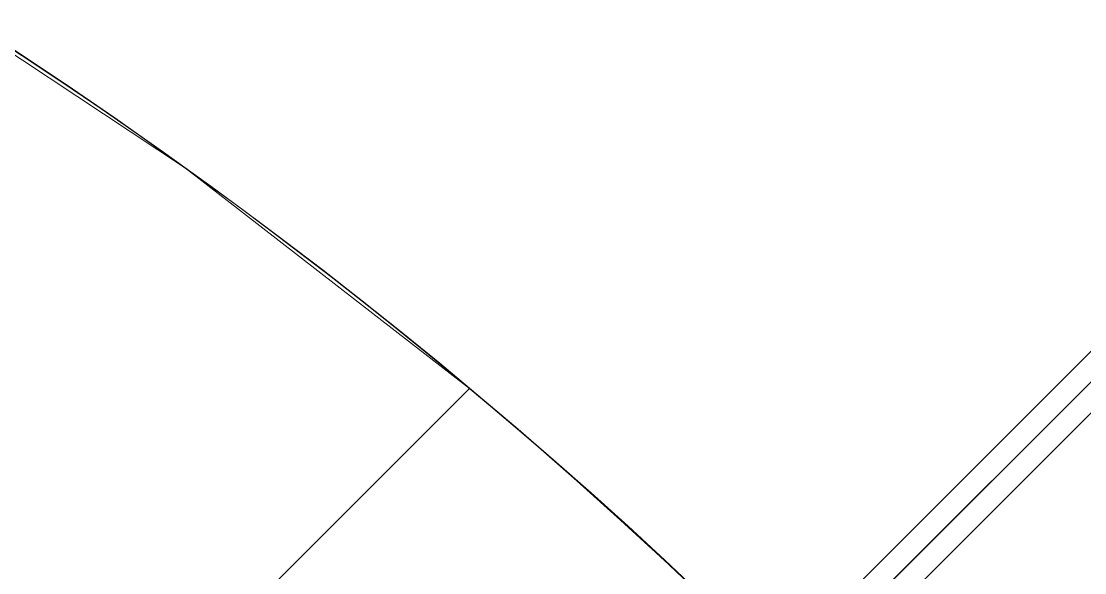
# Model space of a CAD drawing. Header units: metres. Extents: x 1753726 to 1755216, y 5920592 to 5921703.
# Drawn here: x 1753858.1273 to 1753858.6162, y 5920856.5212 to 5920856.7749 of the extents above; entities that cross this region are included whole.
import ezdxf

# ---------------------------------------------------------------- set-up
doc = ezdxf.new("R2010")
doc.units = ezdxf.units.M
for name, color, linetype, lineweight in [('A-DETL-____-OTLN', 2, 'Continuous', 9), ('A-FLOR-____-OTLN', 9, 'Continuous', 9), ('A-WALL-____-OTLN', 2, 'Continuous', 9), ('S-BEAM-____-OTLN', 7, 'Continuous', 9), ('S-FNDN-____-OTLN', 7, 'Continuous', 9)]:
    doc.layers.add(name, color=color, linetype=linetype, lineweight=lineweight)

# ---------------------------------------------------------------- blocks, each defined once
blk = doc.blocks.new('308492-ARUP-STTW-MOD-0300_rvt-1-X-ARUP-GL-HERNE_BAY_ALIGNMENT')
at = {"layer": 'S-BEAM-____-OTLN'}
for radius in [3.604999999981374, 3.604999999981374, 3.305000000167638, 3.304999999934807]:
    blk.add_arc((1753856.872071101, 5920854.89764727), radius, 0, 180, dxfattribs=at)
at = {"layer": 'S-FNDN-____-OTLN'}
for radius in [4.425000000046566, 4.425000000046566, 3.425000000046566, 3.425000000046566]:
    blk.add_arc((1753856.872071101, 5920854.89764727), radius, 0, 180, dxfattribs=at)
blk = doc.blocks.new('MH10 BENCHING - MH10 BENCHING-4553275-X-ARUP-GL-HERNE_BAY_ALIGNMENT')
at = {"layer": 'A-FLOR-____-OTLN'}
for radius, start in [(2.249999999850161, 0), (2.25000000013415, 29.78813724186939)]:
    blk.add_arc((-577.7947820057742, -261.630555144319), radius, start, 180, dxfattribs=at)
blk = doc.blocks.new('Bell Out - Insitu2 - Bell Out - Insitu-5032767-X-ARUP-GL-HERNE_BAY_ALIGNMENT')
at = {"layer": 'A-WALL-____-OTLN'}
for radius in [2.849999999885995, 2.849999999885995, 2.25000000013415, 2.250000000134037]:
    blk.add_arc((-577.79478205318, -261.6305549229026), radius, 0, 180, dxfattribs=at)
blk = doc.blocks.new('308492-ARUP-STPW-MOD-1900_rvt-1-X-ARUP-GL-HERNE_BAY_ALIGNMENT')
at = {"layer": 'A-DETL-____-OTLN'}
for p, q in [((1753856.890000047, 5920854.87999978), (1753859.577005816, 5920857.56700555)), ((1753856.889975865, 5920854.879988053), (1753858.728550395, 5920856.71836878))]:
    blk.add_line(p, q, dxfattribs=at)
at = {"layer": 'A-FLOR-____-OTLN'}
for p, q in [((1753858.720274233, 5920856.724234879), (1753855.044246745, 5920853.048594882)), ((1753855.044246745, 5920853.048594882), (1753858.720274233, 5920856.724234879)), ((1753855.058728461, 5920853.03479229), (1753858.735166592, 5920856.710842888)), ((1753858.735166592, 5920856.710842888), (1753855.058728461, 5920853.03479229))]:
    blk.add_line(p, q, dxfattribs=at)
for centre, radius, start, end in [((1753856.890000047, 5920854.87999978), 3.350000000093132, 0, 180), ((1753856.890000047, 5920854.87999978), 3.349999999860302, 0, 180), ((1753856.889925291, 5920854.880291583), 2.620000000117648, 45.64827610149386, 224.2877912904318), ((1753856.889925291, 5920854.880291583), 2.619999999199907, 45.64827610619953, 224.2877912959944), ((1753856.89, 5920854.880000001), 2.250000000564426, 44.99720222530318, 224.9972022588439), ((1753856.89, 5920854.880000001), 2.249999999901358, 44.9972022420739, 224.9972022756146), ((1753856.889975866, 5920854.879988053), 2.619999999790137, 225.6233233797293, 44.36540505437352), ((1753856.889975866, 5920854.879988053), 2.619999999959502, 225.6233233922657, 44.36540506690973)]:
    blk.add_arc(centre, radius, start, end, dxfattribs=at)
at = {"layer": 'A-WALL-____-OTLN'}
for p, q in [((1753855.164605776, 5920853.435868853), (1753858.333404899, 5920856.606001825)), ((1753858.333404899, 5920856.606001825), (1753855.164605776, 5920853.435868853))]:
    blk.add_line(p, q, dxfattribs=at)
at = {"layer": 'A-WALL-____-OTLN', "flags": 128}
for points in [[(1753856.8038618, 5920857.128350553), (1753856.969146209, 5920857.128607541), (1753857.134003464, 5920857.116730272), (1753857.297543946, 5920857.092782848), (1753857.458885141, 5920857.056894507), (1753857.617156404, 5920857.009258924), (1753857.771503658, 5920856.95013316), (1753857.921094001, 5920856.879836284), (1753858.065120202, 5920856.798747642), (1753858.202805053, 5920856.707304817), (1753858.333405187, 5920856.605999442)], [(1753858.333405187, 5920856.605999442), (1753858.202805053, 5920856.707304817), (1753858.065120202, 5920856.798747642), (1753857.921094001, 5920856.879836284), (1753857.771503658, 5920856.95013316), (1753857.617156404, 5920857.009258924), (1753857.458885141, 5920857.056894507), (1753857.297543946, 5920857.092782848), (1753857.134003464, 5920857.116730272), (1753856.969146209, 5920857.128607541), (1753856.8038618, 5920857.128350553)]]:
    blk.add_lwpolyline(points, dxfattribs=at)
at = {"layer": 'A-WALL-____-OTLN'}
for radius, start, end in [(2.619999999900494, 40.7999999900705, 220.8000000242322), (2.619999999724243, 40.79999997499869, 220.8000000091604), (2.619999999900494, 40.7999999900705, 220.8000000242322), (2.619999999724243, 40.79999997499869, 220.8000000091604), (2.619999999900494, 40.7999999900705, 220.8000000242322), (2.619999999724243, 40.79999997499869, 220.8000000091604), (2.619999999900494, 40.7999999900705, 220.8000000242322), (2.619999999724243, 40.79999997499869, 220.8000000091604), (2.619999999900494, 40.7999999900705, 220.8000000242322), (2.619999999724243, 40.79999997499869, 220.8000000091604), (2.620000000064894, 343.7624087902915, 163.7624087902918), (2.620000000064894, 343.7624087902915, 163.7624087902918), (2.250000000497042, 40.79999998593906, 220.8000000218444), (2.250000000497042, 40.79999998593906, 220.8000000218444), (2.250000000497042, 40.79999998593906, 220.8000000218444), (2.250000000497042, 40.79999998593906, 220.8000000218444), (2.250000000497042, 40.79999998593906, 220.8000000218444), (2.250000000016655, 40.80000000395062, 220.8000000398559), (2.250000000016655, 40.80000000395062, 220.8000000398559), (2.250000000016655, 40.80000000395062, 220.8000000398559), (2.250000000016655, 40.80000000395062, 220.8000000398559), (2.250000000016655, 40.80000000395062, 220.8000000398559), (2.620000000028516, 220.8000000048256, 40.79999997066395), (2.620000000028516, 220.8000000048256, 40.79999997066395), (2.620000000028516, 220.8000000048256, 40.79999997066395), (2.620000000028516, 220.8000000048256, 40.79999997066395), (2.620000000028516, 220.8000000048256, 40.79999997066395), (2.619999998745777, 220.8000000223931, 40.79999998823099), (2.619999998745777, 220.8000000223931, 40.79999998823099), (2.619999998745777, 220.8000000223931, 40.79999998823099), (2.619999998745777, 220.8000000223931, 40.79999998823099), (2.619999998745777, 220.8000000223931, 40.79999998823099)]:
    blk.add_arc((1753856.89, 5920854.880000001), radius, start, end, dxfattribs=at)
at = {"layer": 'A-FLOR-____-OTLN'}
blk.add_blockref('MH10 BENCHING - MH10 BENCHING-4553275-X-ARUP-GL-HERNE_BAY_ALIGNMENT', (1754434.684782053, 5921116.510554925), dxfattribs=at)
at = {"layer": 'A-WALL-____-OTLN'}
blk.add_blockref('Bell Out - Insitu2 - Bell Out - Insitu-5032767-X-ARUP-GL-HERNE_BAY_ALIGNMENT', (1754434.684782053, 5921116.510554925), dxfattribs=at)

msp = doc.modelspace()

# ---------------------------------------------------------------- block references
for name in ['308492-ARUP-STPW-MOD-1900_rvt-1-X-ARUP-GL-HERNE_BAY_ALIGNMENT', '308492-ARUP-STTW-MOD-0300_rvt-1-X-ARUP-GL-HERNE_BAY_ALIGNMENT']:
    msp.add_blockref(name, (0, 0))

doc.saveas('drawing.dxf')
